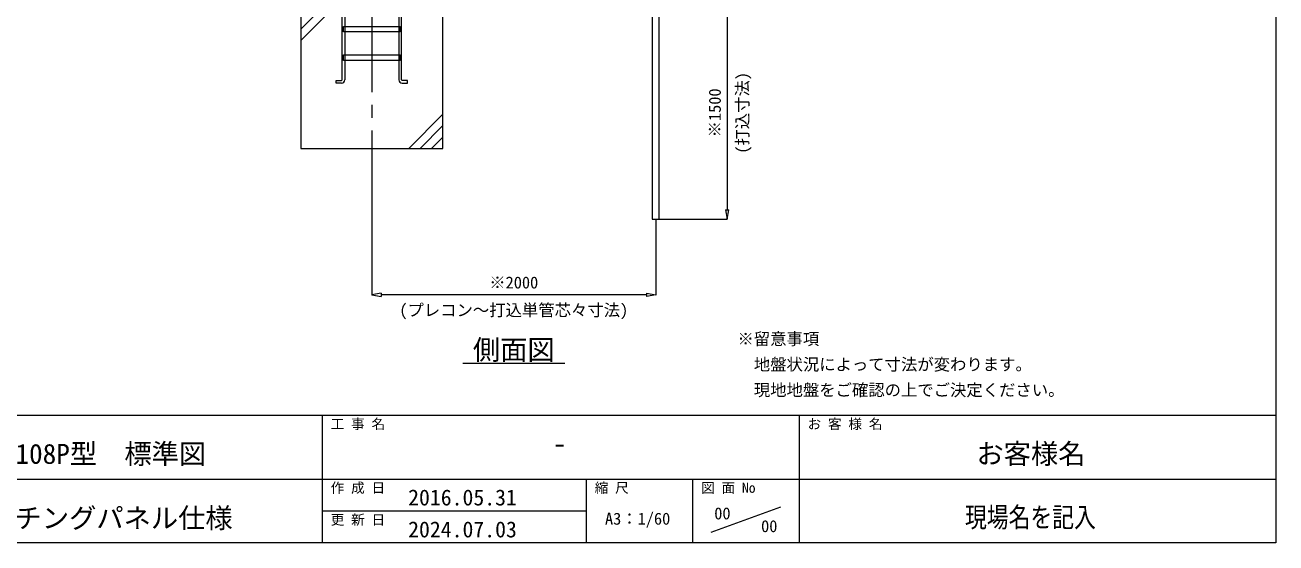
# Model space of a CAD drawing. Units: millimetres, scale not verified. Extents: x -12090 to 12090, y -18325 to 18325.
# Drawn here: x 3246 to 12060, y 1675 to 5324 of the extents above; entities that cross this region are included whole.
import ezdxf
from ezdxf.enums import TextEntityAlignment as Align

# ---------------------------------------------------------------- set-up
doc = ezdxf.new("R2010")
doc.units = ezdxf.units.MM
doc.header["$LTSCALE"] = 90
doc.linetypes.add('CHAIN2', pattern=[12, 9, -1, 1, -1])
doc.linetypes.add('DASHED1', pattern=[1.8, 1.2, -0.6])
for name, color, linetype, lineweight in [('0-9_基礎工事用PCA大', 134, 'Continuous', 18), ('0-A_図面枠', 134, 'Continuous', 18), ('0-B_寸法', 134, 'Continuous', 18), ('0-E_単管', 134, 'Continuous', 18), ('1-6_通芯', 134, 'CHAIN2', 18), ('1-B_文字', 134, 'Continuous', 18)]:
    doc.layers.add(name, color=color, linetype=linetype, lineweight=lineweight)
doc.styles.add('ＭＳ ゴシック', font='')
doc.styles.get('ＭＳ ゴシック').set_extended_font_data('MS Gothic')

msp = doc.modelspace()

# ---------------------------------------------------------------- linework, layer by layer
at = {"layer": '0-9_基礎工事用PCA大'}
for p, q in [((5189.8, 5215), (5429.81, 5455)), ((5189.8, 5295), (5349.81, 5455)), ((5499.33, 5275), (5499.33, 5113)), ((5880.28, 5275), (5880.28, 5113)), ((5499.33, 5075), (5499.33, 4938)), ((5880.28, 5075), (5880.28, 4938)), ((6189.8, 4695), (5949.81, 4455)), ((6189.8, 4615), (6029.81, 4455)), ((6189.8, 4535), (6109.8, 4455))]:
    msp.add_line(p, q, dxfattribs=at)
at = {"layer": '0-9_基礎工事用PCA大', "linetype": 'DASHED1'}
for p, q in [((5499.33, 5313), (5499.33, 5275)), ((5880.28, 5313), (5880.28, 5275)), ((5499.33, 5113), (5499.33, 5075)), ((5880.28, 5113), (5880.28, 5075))]:
    msp.add_line(p, q, dxfattribs=at)
at = {"layer": '0-9_基礎工事用PCA大'}
for points in [[(5480.28, 4938.05), (5480.28, 5515), (5499.33, 5515), (5499.33, 5313)], [(5899.33, 4938.05), (5899.33, 5515), (5880.28, 5515), (5880.28, 5313)], [(5476.33, 4915), (5439.33, 4915), (5439.33, 4934.05), (5476.28, 4934.05)], [(5903.28, 4915), (5940.28, 4915), (5940.28, 4934.05), (5903.33, 4934.05)]]:
    msp.add_lwpolyline(points, dxfattribs=at)
for points in [[(5189.8, 4455), (6189.8, 4455), (6189.8, 5455), (5189.8, 5455)], [(5489.81, 5313), (5889.81, 5313), (5889.81, 5275), (5489.81, 5275)], [(5489.81, 5113), (5889.81, 5113), (5889.81, 5075), (5489.81, 5075)]]:
    msp.add_lwpolyline(points, close=True, dxfattribs=at)
for centre, radius, start, end in [((5476.28, 4938.05), 4, 270, 360), ((5476.33, 4938), 23, 270, 360), ((5903.28, 4938), 23, 180, 270), ((5903.33, 4938.05), 4, 180, 270)]:
    msp.add_arc(centre, radius, start, end, dxfattribs=at)
at = {"layer": '0-A_図面枠'}
for p, q in [((-12090.19, 2575), (12059.81, 2575)), ((5339.81, 2575), (5339.81, 1675)), ((8699.81, 2575), (8699.81, 1675)), ((1979.81, 2125), (12059.81, 2125)), ((7199.81, 2125), (7199.81, 1675)), ((7949.81, 2125), (7949.81, 1675)), ((7199.81, 1900), (5339.81, 1900)), ((8079.39, 1750.76), (8570.22, 1929.24))]:
    msp.add_line(p, q, dxfattribs=at)
msp.add_lwpolyline([(-12090.19, 18325), (12059.81, 18325), (12059.81, 1675), (-12090.19, 1675)], close=True, dxfattribs=at)
at = {"layer": '0-B_寸法'}
for p, q in [((8193.1, 5389), (8193.1, 4021)), ((8182.11, 4021), (8193.1, 3955)), ((8182.11, 4021), (8204.1, 4021)), ((8193.1, 3955), (8204.1, 4021)), ((5689.81, 3954), (5689.81, 3421.85)), ((7689.81, 3954), (7689.81, 3421.85)), ((7715.11, 3955), (8194.1, 3955)), ((5755.81, 3433.85), (5689.81, 3422.85)), ((5689.81, 3422.85), (5755.81, 3411.85)), ((5755.81, 3433.85), (5755.81, 3411.85)), ((7623.81, 3422.85), (5755.81, 3422.85)), ((7623.81, 3433.85), (7689.81, 3422.85)), ((7623.81, 3433.85), (7623.81, 3411.85)), ((7689.81, 3422.85), (7623.81, 3411.85))]:
    msp.add_line(p, q, dxfattribs=at)
at = {"layer": '0-E_単管'}
msp.add_lwpolyline([(7665.51, 5532.89), (7665.51, 3955), (7714.11, 3955), (7714.11, 5464.75)], dxfattribs=at)
at = {"layer": '1-6_通芯'}
msp.add_line((5689.81, 11060.84), (5689.81, 3955), dxfattribs=at)
at = {"layer": '1-B_文字'}
msp.add_line((6329.81, 2942.85), (7049.81, 2942.85), dxfattribs=at)

# ---------------------------------------------------------------- texts
at = {"layer": '0-A_図面枠', "style": 'ＭＳ ゴシック'}
for s, height, p in [('工 事 名', 70.38, (5399.81, 2457.4)), ('お 客 様 名', 70.38, (8759.81, 2457.4)), ('CYG-108P型\u3000標準図', 140.8, (2795.8, 2190.26)), ('作 成 日\u3000', 70.38, (5399.81, 2007.4)), ('2016.05.31', 112.6, (5945.47, 1905.52)), ('縮 尺', 70.38, (7259.81, 2007.4)), ('図 面 No', 70.38, (8009.81, 2007.4)), ('上部パンチングパネル仕様', 140.8, (2404.41, 1738.13)), ('更 新 日\u3000', 70.38, (5399.81, 1782.4)), ('A3：1/60', 84.46, (7332.3, 1778.66)), ('2024.07.03', 112.6, (5945.47, 1680.52))]:
    msp.add_text(s, height=height, dxfattribs=at).set_placement(p, align=Align.BOTTOM_LEFT)
at = {"layer": '0-A_図面枠', "color": 3, "style": 'ＭＳ ゴシック'}
for s, height, p in [('お客様名', 140.8, (9949.41, 2191.11)), ('-', 140.8, (6965.26, 2263.99)), ('00', 84.46, (8102.2, 1815.88)), ('00', 84.46, (8432.21, 1725.88))]:
    msp.add_text(s, height=height, dxfattribs=at).set_placement(p, align=Align.BOTTOM_LEFT)
at = {"layer": '0-A_図面枠', "color": 3, "style": 'ＭＳ ゴシック', "width": 0.8}
msp.add_text('現場名を記入', height=140.8, dxfattribs=at).set_placement((9868.79, 1743.67), align=Align.BOTTOM_LEFT)
at = {"layer": '0-B_寸法', "style": 'ＭＳ ゴシック'}
for s, p in [('(打込寸法)', (8367.83, 4417)), ('※1500', (8173.56, 4532.2))]:
    msp.add_text(s, height=84.46, rotation=90, dxfattribs=at).set_placement(p, align=Align.BOTTOM_LEFT)
for s, p in [('※2000', (6517.01, 3442.4)), ('(プレコン～打込単管芯々寸法)', (5883.41, 3248.13))]:
    msp.add_text(s, height=84.46, dxfattribs=at).set_placement(p, align=Align.BOTTOM_LEFT)
at = {"layer": '1-B_文字', "style": 'ＭＳ ゴシック'}
for s, height, p in [('側面図', 140.8, (6401.81, 2923.65)), ('※留意事項', 84.46, (8265.85, 3045.32)), ('\u3000地盤状況によって寸法が変わります。', 84.46, (8265.85, 2865.32)), ('\u3000現地地盤をご確認の上でご決定ください。', 84.46, (8265.85, 2685.32))]:
    msp.add_text(s, height=height, dxfattribs=at).set_placement(p, align=Align.BOTTOM_LEFT)

doc.saveas('drawing.dxf')
